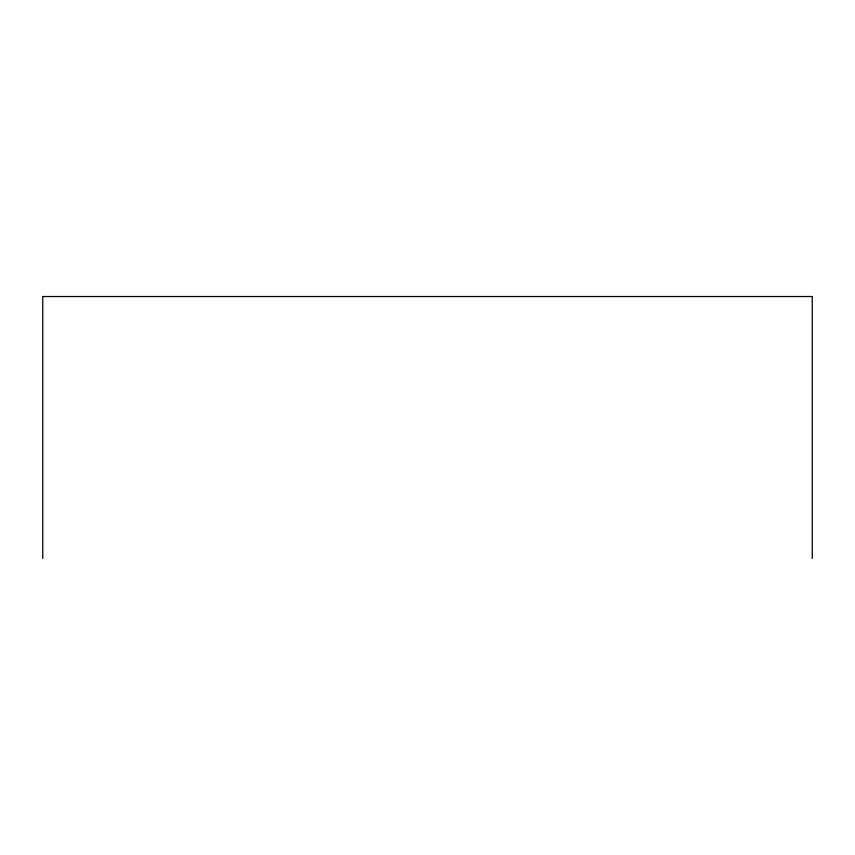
<?xml version="1.0" encoding="UTF-8"?>
<svg xmlns="http://www.w3.org/2000/svg" width="855" height="855" viewBox="0 0 855 855"><rect width="100%" height="100%" fill="white"/><g stroke="black" fill="none" stroke-linecap="round" stroke-linejoin="round"><path stroke-width="1.28" d="M812.25 558.475L812.25 296.525L42.75 296.525L42.75 558.475"/></g></svg>
